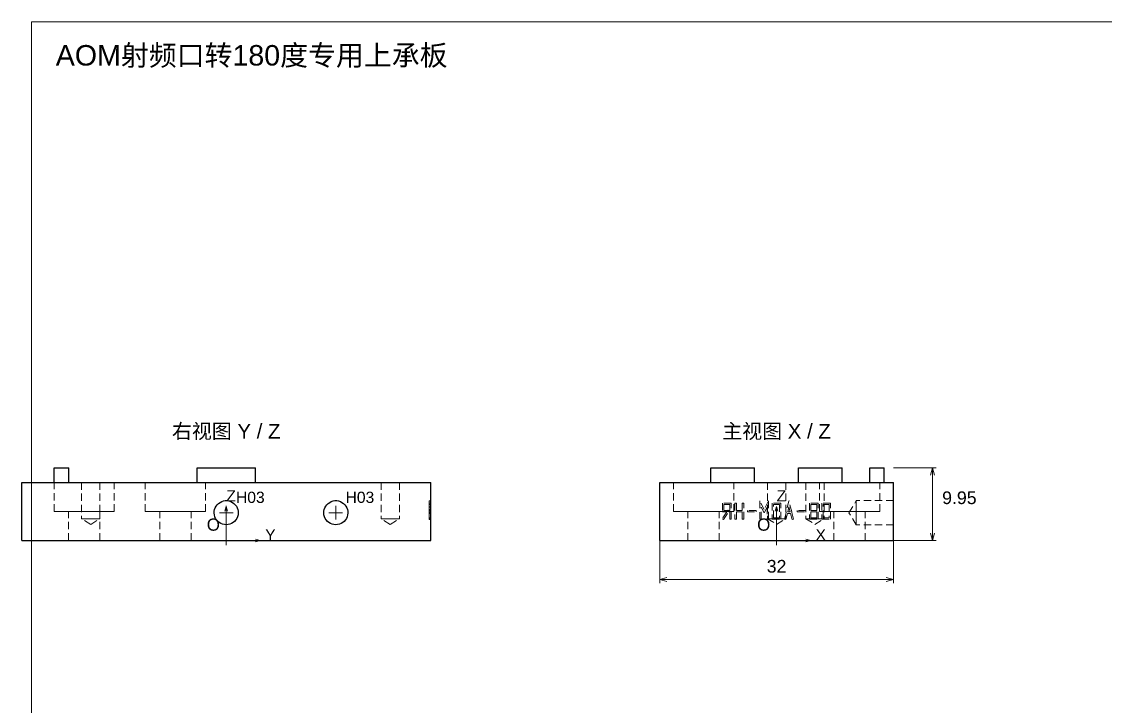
# Paper-space layout '01_三视图' of a CAD drawing. Header units: millimetres. Extents: x 6 to 451, y 8 to 289.
# Drawn here: x 6 to 228.5, y 148.5 to 289 of the extents above; entities that cross this region are included whole.
import ezdxf
from ezdxf.enums import TextEntityAlignment as Align

# ---------------------------------------------------------------- set-up
doc = ezdxf.new("R2010")
doc.units = ezdxf.units.MM
doc.linetypes.add('WP_HIDDEN', pattern=[2.3, 1.5, -0.8])
for name, color, linetype, lineweight in [('ANNOTATIONS', 7, 'CONTINUOUS', 18), ('HIDDEN', 7, 'WP_HIDDEN', 13), ('VISIBLE', 7, 'CONTINUOUS', 25)]:
    doc.layers.add(name, color=color, linetype=linetype, lineweight=lineweight)
doc.styles.add('CJK', font='Arial Unicode.ttf')

psp = doc.layouts.new('01_三视图')

# ---------------------------------------------------------------- linework, layer by layer
at = {"layer": 'ANNOTATIONS'}
for p, q in [((412, 289), (8, 289)), ((8, 289), (8, 8)), ((185, 197.46), (193.8, 197.46)), ((193, 197.46), (192.58, 195.96)), ((193, 182.54), (193, 197.46)), ((193, 197.46), (193.42, 195.96)), ((48, 189.54), (47.72, 188.54)), ((48, 186.84), (48, 189.64)), ((48, 182.54), (48, 189.54)), ((48, 189.54), (48.28, 188.54)), ((70.5, 186.84), (70.5, 189.64)), ((161, 189.54), (160.72, 188.54)), ((161, 182.54), (161, 189.54)), ((161, 189.54), (161.28, 188.54)), ((46.6, 188.24), (49.4, 188.24)), ((69.1, 188.24), (71.9, 188.24)), ((47, 182.54), (49, 182.54)), ((48, 181.54), (48, 183.54)), ((48, 182.54), (55, 182.54)), ((55, 182.54), (54, 182.82)), ((55, 182.54), (54, 182.26)), ((137, 182.54), (137, 173.74)), ((160, 182.54), (162, 182.54)), ((161, 181.54), (161, 183.54)), ((161, 182.54), (168, 182.54)), ((168, 182.54), (167, 182.82)), ((168, 182.54), (167, 182.26)), ((185, 182.54), (185, 173.74)), ((185, 182.54), (193.8, 182.54)), ((193, 182.54), (192.58, 184.04)), ((193, 182.54), (193.42, 184.04)), ((137, 174.54), (138.5, 174.96)), ((137, 174.54), (185, 174.54)), ((137, 174.54), (138.5, 174.12)), ((185, 174.54), (183.5, 174.96)), ((185, 174.54), (183.5, 174.12))]:
    psp.add_line(p, q, dxfattribs=at)
at = {"layer": 'HIDDEN'}
for points in [[(25.01, 194.46), (24.86, 194.46), (24.4, 194.46), (23.66, 194.46), (22.68, 194.46), (21.51, 194.46), (20.2, 194.46), (18.82, 194.46), (17.45, 194.46), (16.14, 194.46), (14.97, 194.46), (13.99, 194.46), (13.25, 194.46), (12.79, 194.46), (12.64, 194.46)], [(12.64, 194.46), (12.64, 194.46), (12.64, 194.46), (12.65, 194.46), (12.65, 194.46), (12.66, 194.46), (12.67, 194.46), (12.68, 194.46), (12.7, 194.46), (12.71, 194.46), (12.73, 194.46), (12.75, 194.46), (12.77, 194.46), (12.8, 194.46), (12.82, 194.46)], [(12.64, 194.46), (12.68, 194.46), (12.79, 194.46), (12.98, 194.46), (13.25, 194.46), (13.59, 194.46), (13.99, 194.46), (14.45, 194.46), (14.97, 194.46), (15.53, 194.46), (16.14, 194.46), (16.78, 194.46), (17.45, 194.46), (18.13, 194.46), (18.82, 194.46)], [(12.64, 188.46), (12.64, 194.46)], [(12.67, 194.46), (15.67, 194.46)], [(12.67, 194.46), (12.82, 194.46)], [(12.82, 194.46), (15.67, 194.46)], [(15.67, 194.46), (15.38, 194.46), (15.09, 194.46), (14.82, 194.46), (14.56, 194.46), (14.31, 194.46), (14.08, 194.46), (13.86, 194.46), (13.66, 194.46), (13.48, 194.46), (13.31, 194.46), (13.16, 194.46), (13.03, 194.46), (12.92, 194.46), (12.82, 194.46)], [(15.67, 194.46), (15.88, 194.46), (16.09, 194.46), (16.3, 194.46), (16.52, 194.46), (16.74, 194.46), (16.97, 194.46), (17.19, 194.46), (17.42, 194.46), (17.65, 194.46), (17.88, 194.46), (18.12, 194.46), (18.35, 194.46), (18.59, 194.46), (18.82, 194.46)], [(25.01, 194.46), (24.94, 194.46), (24.73, 194.46), (24.39, 194.46), (23.93, 194.46), (23.34, 194.46), (22.66, 194.46), (21.89, 194.46), (21.05, 194.46), (20.16, 194.46), (19.24, 194.46), (18.31, 194.46), (17.39, 194.46), (16.51, 194.46), (15.67, 194.46)], [(22.05, 194.46), (22, 194.46), (21.86, 194.46), (21.64, 194.46), (21.34, 194.46), (20.99, 194.46), (20.59, 194.46), (20.17, 194.46), (19.76, 194.46), (19.36, 194.46), (19.01, 194.46), (18.71, 194.46), (18.49, 194.46), (18.35, 194.46), (18.3, 194.46)], [(18.3, 194.46), (18.31, 194.46), (18.35, 194.46), (18.41, 194.46), (18.49, 194.46), (18.59, 194.46), (18.71, 194.46), (18.85, 194.46), (19.01, 194.46), (19.18, 194.46), (19.36, 194.46), (19.56, 194.46), (19.76, 194.46), (19.97, 194.46), (20.17, 194.46)], [(18.3, 194.46), (18.3, 186.96)], [(18.82, 194.46), (19.52, 194.46), (20.2, 194.46), (20.87, 194.46), (21.51, 194.46), (22.12, 194.46), (22.68, 194.46), (23.2, 194.46), (23.66, 194.46), (24.06, 194.46), (24.4, 194.46), (24.67, 194.46), (24.86, 194.46), (24.97, 194.46), (25.01, 194.46)], [(20.17, 194.46), (20.38, 194.46), (20.59, 194.46), (20.79, 194.46), (20.99, 194.46), (21.17, 194.46), (21.34, 194.46), (21.5, 194.46), (21.64, 194.46), (21.76, 194.46), (21.86, 194.46), (21.94, 194.46), (22, 194.46), (22.04, 194.46), (22.05, 194.46)], [(22.05, 194.46), (22.05, 186.96)], [(25.01, 188.46), (25.01, 194.46)], [(43.76, 194.46), (43.61, 194.46), (43.15, 194.46), (42.41, 194.46), (41.43, 194.46), (40.26, 194.46), (38.95, 194.46), (37.57, 194.46), (36.2, 194.46), (34.89, 194.46), (33.72, 194.46), (32.74, 194.46), (32, 194.46), (31.54, 194.46), (31.39, 194.46)], [(31.39, 194.46), (31.43, 194.46), (31.54, 194.46), (31.73, 194.46), (32, 194.46), (32.34, 194.46), (32.74, 194.46), (33.2, 194.46), (33.72, 194.46), (34.28, 194.46), (34.89, 194.46), (35.53, 194.46), (36.2, 194.46), (36.88, 194.46), (37.57, 194.46)], [(31.39, 188.46), (31.39, 194.46)], [(37.57, 194.46), (38.27, 194.46), (38.95, 194.46), (39.62, 194.46), (40.26, 194.46), (40.87, 194.46), (41.43, 194.46), (41.95, 194.46), (42.41, 194.46), (42.81, 194.46), (43.15, 194.46), (43.42, 194.46), (43.61, 194.46), (43.72, 194.46), (43.76, 194.46)], [(37.57, 194.46), (37.93, 194.46), (38.28, 194.46), (38.63, 194.46), (38.97, 194.46), (39.31, 194.46), (39.65, 194.46), (39.98, 194.46), (40.3, 194.46), (40.61, 194.46), (40.91, 194.46), (41.2, 194.46), (41.48, 194.46), (41.75, 194.46), (42, 194.46)], [(42, 194.46), (42.19, 194.46)], [(42, 194.46), (54, 194.46)], [(42, 194.46), (42.01, 194.46), (42.03, 194.46), (42.04, 194.46), (42.05, 194.46), (42.07, 194.46), (42.08, 194.46), (42.09, 194.46), (42.11, 194.46), (42.12, 194.46), (42.13, 194.46), (42.15, 194.46), (42.16, 194.46), (42.17, 194.46), (42.19, 194.46)], [(42.19, 194.46), (54, 194.46)], [(42.19, 194.46), (42.4, 194.46), (42.59, 194.46), (42.77, 194.46), (42.94, 194.46), (43.09, 194.46), (43.23, 194.46), (43.36, 194.46), (43.46, 194.46), (43.55, 194.46), (43.63, 194.46), (43.69, 194.46), (43.73, 194.46), (43.75, 194.46), (43.76, 194.46)], [(43.76, 188.46), (43.76, 194.46)], [(83.55, 194.46), (83.5, 194.46), (83.36, 194.46), (83.14, 194.46), (82.84, 194.46), (82.49, 194.46), (82.09, 194.46), (81.67, 194.46), (81.26, 194.46), (80.86, 194.46), (80.51, 194.46), (80.21, 194.46), (79.99, 194.46), (79.85, 194.46), (79.8, 194.46)], [(79.8, 194.46), (79.81, 194.46), (79.85, 194.46), (79.91, 194.46), (79.99, 194.46), (80.09, 194.46), (80.21, 194.46), (80.35, 194.46), (80.51, 194.46), (80.68, 194.46), (80.86, 194.46), (81.06, 194.46), (81.26, 194.46), (81.47, 194.46), (81.67, 194.46)], [(79.8, 194.46), (79.8, 186.96)], [(81.67, 194.46), (81.88, 194.46), (82.09, 194.46), (82.29, 194.46), (82.49, 194.46), (82.67, 194.46), (82.84, 194.46), (83, 194.46), (83.14, 194.46), (83.26, 194.46), (83.36, 194.46), (83.44, 194.46), (83.5, 194.46), (83.54, 194.46), (83.55, 194.46)], [(83.55, 194.46), (83.55, 186.96)], [(152.19, 194.46), (152.03, 194.46), (151.57, 194.46), (150.84, 194.46), (149.86, 194.46), (148.68, 194.46), (147.38, 194.46), (146, 194.46), (144.62, 194.46), (143.32, 194.46), (142.14, 194.46), (141.16, 194.46), (140.43, 194.46), (139.97, 194.46), (139.81, 194.46)], [(139.81, 194.46), (139.86, 194.46), (140.02, 194.46), (140.27, 194.46), (140.63, 194.46), (141.07, 194.46), (141.59, 194.46), (142.19, 194.46), (142.85, 194.46), (143.57, 194.46), (144.33, 194.46), (145.11, 194.46), (145.91, 194.46), (146.71, 194.46), (147.5, 194.46)], [(139.81, 188.46), (139.81, 194.46)], [(147.5, 194.46), (156.5, 194.46)], [(147.5, 194.46), (151.33, 194.46)], [(147.5, 194.46), (147.84, 194.46), (148.17, 194.46), (148.49, 194.46), (148.81, 194.46), (149.12, 194.46), (149.41, 194.46), (149.7, 194.46), (149.97, 194.46), (150.24, 194.46), (150.48, 194.46), (150.72, 194.46), (150.94, 194.46), (151.14, 194.46), (151.33, 194.46)], [(151.33, 194.46), (151.44, 194.46), (151.55, 194.46), (151.65, 194.46), (151.74, 194.46), (151.83, 194.46), (151.9, 194.46), (151.97, 194.46), (152.03, 194.46), (152.08, 194.46), (152.12, 194.46), (152.15, 194.46), (152.17, 194.46), (152.18, 194.46), (152.19, 194.46)], [(151.33, 194.46), (156.5, 194.46)], [(152.19, 188.46), (152.19, 194.46)], [(159.12, 194.46), (159.17, 194.46), (159.31, 194.46), (159.53, 194.46), (159.83, 194.46), (160.19, 194.46), (160.58, 194.46), (161, 194.46), (161.42, 194.46), (161.81, 194.46), (162.17, 194.46), (162.47, 194.46), (162.69, 194.46), (162.83, 194.46), (162.88, 194.46)], [(159.12, 194.46), (159.12, 186.96)], [(162.88, 194.46), (162.88, 186.96)], [(165.5, 194.46), (174.5, 194.46)], [(165.5, 194.46), (170.67, 194.46)], [(167, 194.46), (167.05, 194.46), (167.19, 194.46), (167.41, 194.46), (167.71, 194.46), (168.06, 194.46), (168.46, 194.46), (168.87, 194.46), (169.29, 194.46), (169.69, 194.46), (170.04, 194.46), (170.34, 194.46), (170.56, 194.46), (170.7, 194.46), (170.75, 194.46)], [(167, 194.46), (167, 186.96)], [(182.19, 194.46), (182.03, 194.46), (181.57, 194.46), (180.84, 194.46), (179.86, 194.46), (178.68, 194.46), (177.38, 194.46), (176, 194.46), (174.62, 194.46), (173.32, 194.46), (172.14, 194.46), (171.16, 194.46), (170.43, 194.46), (169.97, 194.46), (169.81, 194.46)], [(169.81, 194.46), (169.82, 194.46), (169.83, 194.46), (169.85, 194.46), (169.88, 194.46), (169.92, 194.46), (169.97, 194.46), (170.03, 194.46), (170.1, 194.46), (170.17, 194.46), (170.26, 194.46), (170.35, 194.46), (170.45, 194.46), (170.56, 194.46), (170.67, 194.46)], [(180.12, 194.46), (179.31, 194.46), (178.42, 194.46), (177.45, 194.46), (176.45, 194.46), (175.43, 194.46), (174.43, 194.46), (173.47, 194.46), (172.58, 194.46), (171.79, 194.46), (171.1, 194.46), (170.55, 194.46), (170.14, 194.46), (169.9, 194.46), (169.81, 194.46)], [(169.81, 188.46), (169.81, 194.46)], [(170.67, 194.46), (174.5, 194.46)], [(170.67, 194.46), (170.86, 194.46), (171.06, 194.46), (171.28, 194.46), (171.52, 194.46), (171.76, 194.46), (172.03, 194.46), (172.3, 194.46), (172.59, 194.46), (172.88, 194.46), (173.19, 194.46), (173.51, 194.46), (173.83, 194.46), (174.16, 194.46), (174.5, 194.46)], [(170.75, 194.46), (170.75, 186.96)], [(174.5, 194.46), (175.29, 194.46), (176.09, 194.46), (176.89, 194.46), (177.67, 194.46), (178.43, 194.46), (179.15, 194.46), (179.81, 194.46), (180.41, 194.46), (180.93, 194.46), (181.37, 194.46), (181.73, 194.46), (181.98, 194.46), (182.14, 194.46), (182.19, 194.46)], [(180.12, 194.46), (183.12, 194.46)], [(180.12, 194.46), (180.32, 194.46)], [(180.32, 194.46), (180.31, 194.46), (180.3, 194.46), (180.28, 194.46), (180.27, 194.46), (180.25, 194.46), (180.24, 194.46), (180.23, 194.46), (180.21, 194.46), (180.2, 194.46), (180.18, 194.46), (180.17, 194.46), (180.15, 194.46), (180.14, 194.46), (180.12, 194.46)], [(182.19, 194.46), (182.18, 194.46), (182.15, 194.46), (182.1, 194.46), (182.03, 194.46), (181.94, 194.46), (181.83, 194.46), (181.7, 194.46), (181.56, 194.46), (181.39, 194.46), (181.21, 194.46), (181.01, 194.46), (180.8, 194.46), (180.57, 194.46), (180.32, 194.46)], [(180.32, 194.46), (183.12, 194.46)], [(182.19, 188.46), (182.19, 194.46)], [(89.7, 190.67), (89.7, 188.87)], [(89.7, 190.67), (89.7, 186.89)], [(90, 190.67), (89.7, 190.67)], [(90, 190.66), (89.7, 190.66)], [(89.7, 190.66), (89.7, 188.39)], [(90, 190.19), (89.7, 190.19)], [(89.7, 190.19), (89.7, 186.89)], [(89.7, 190.19), (89.7, 188.69)], [(89.7, 190.19), (89.7, 188.39)], [(89.7, 187.19), (89.7, 189.89)], [(90, 189.89), (89.7, 189.89)], [(89.7, 189.89), (89.7, 188.69)], [(89.7, 188.39), (89.7, 189.42)], [(90, 189.42), (89.7, 189.42)], [(89.7, 186.89), (89.7, 189.4)], [(89.7, 189.4), (89.7, 188.2)], [(90, 189.4), (89.7, 189.4)], [(90, 186.89), (90, 190.67)], [(90, 190.67), (90, 188.87)], [(90, 188.39), (90, 190.66)], [(90, 186.89), (90, 190.19)], [(90, 190.19), (90, 188.39)], [(90, 190.19), (90, 188.69)], [(90, 189.89), (90, 187.19)], [(90, 188.69), (90, 189.89)], [(90, 188.39), (90, 189.42)], [(90, 186.89), (90, 189.4)], [(90, 189.4), (90, 188.2)], [(151.7, 190.19), (149.9, 190.19)], [(149.9, 190.19), (149.9, 188.39)], [(150.2, 188.69), (150.2, 189.89)], [(150.2, 189.89), (151.4, 189.89)], [(151.4, 189.89), (151.4, 188.69)], [(151.7, 186.89), (151.7, 190.19)], [(152.75, 190.19), (152.45, 190.19)], [(152.45, 190.19), (152.45, 186.89)], [(152.75, 188.69), (152.75, 190.19)], [(154.25, 190.19), (153.95, 190.19)], [(153.95, 190.19), (153.95, 188.69)], [(154.25, 186.89), (154.25, 190.19)], [(158.45, 188.87), (157.55, 190.67)], [(157.55, 190.67), (157.55, 186.89)], [(157.85, 186.89), (157.85, 189.4)], [(157.85, 189.4), (158.45, 188.2)], [(159.35, 190.67), (158.45, 188.87)], [(158.45, 188.2), (159.05, 189.4)], [(159.05, 189.4), (159.05, 186.89)], [(159.35, 186.89), (159.35, 190.67)], [(161.9, 190.19), (160.1, 190.19)], [(160.1, 190.19), (160.1, 186.89)], [(160.4, 187.19), (160.4, 189.89)], [(160.4, 189.89), (161.6, 189.89)], [(161.6, 189.89), (161.6, 187.19)], [(161.9, 186.89), (161.9, 190.19)], [(163.55, 190.66), (162.98, 188.39)], [(163.29, 188.39), (163.55, 189.42)], [(164.12, 188.39), (163.55, 190.66)], [(163.55, 189.42), (163.81, 188.39)], [(169.55, 190.19), (167.75, 190.19)], [(167.75, 190.19), (167.75, 186.89)], [(168.05, 189.89), (169.25, 189.89)], [(168.05, 188.69), (168.05, 189.89)], [(169.25, 189.89), (169.25, 188.69)], [(169.55, 186.89), (169.55, 190.19)], [(172.1, 190.19), (170.3, 190.19)], [(170.3, 190.19), (170.3, 186.89)], [(170.6, 187.19), (170.6, 189.89)], [(170.6, 189.89), (171.8, 189.89)], [(171.8, 189.89), (171.8, 187.19)], [(172.1, 186.89), (172.1, 190.19)], [(175.86, 188.24), (177.35, 190.71)], [(177.35, 185.76), (177.35, 185.82), (177.35, 186.01), (177.35, 186.3), (177.35, 186.69), (177.35, 187.16), (177.35, 187.69), (177.35, 188.24), (177.35, 188.79), (177.35, 189.31), (177.35, 189.78), (177.35, 190.17), (177.35, 190.47), (177.35, 190.65), (177.35, 190.71)], [(185, 190.71), (177.35, 190.71)], [(185, 185.76), (185, 185.82), (185, 186.01), (185, 186.3), (185, 186.69), (185, 187.16), (185, 187.69), (185, 188.24), (185, 188.79), (185, 189.31), (185, 189.78), (185, 190.17), (185, 190.47), (185, 190.65), (185, 190.71)], [(25.01, 188.46), (24.86, 188.46), (24.4, 188.46), (23.66, 188.46), (22.68, 188.46), (21.51, 188.46), (20.2, 188.46), (18.82, 188.46), (17.45, 188.46), (16.14, 188.46), (14.97, 188.46), (13.99, 188.46), (13.25, 188.46), (12.79, 188.46), (12.64, 188.46)], [(12.64, 188.46), (12.68, 188.46), (12.79, 188.46), (12.98, 188.46), (13.25, 188.46), (13.59, 188.46), (13.99, 188.46), (14.45, 188.46), (14.97, 188.46), (15.53, 188.46), (16.14, 188.46), (16.78, 188.46), (17.45, 188.46), (18.13, 188.46), (18.82, 188.46)], [(22.05, 188.46), (21.97, 188.46), (21.73, 188.46), (21.35, 188.46), (20.84, 188.46), (20.22, 188.46), (19.54, 188.46), (18.82, 188.46), (18.11, 188.46), (17.43, 188.46), (16.81, 188.46), (16.3, 188.46), (15.92, 188.46), (15.68, 188.46), (15.6, 188.46)], [(15.6, 188.46), (15.62, 188.46), (15.68, 188.46), (15.78, 188.46), (15.92, 188.46), (16.09, 188.46), (16.3, 188.46), (16.54, 188.46), (16.81, 188.46), (17.11, 188.46), (17.43, 188.46), (17.76, 188.46), (18.11, 188.46), (18.46, 188.46), (18.82, 188.46)], [(15.6, 182.54), (15.6, 188.46)], [(22.05, 186.96), (22, 186.96), (21.86, 186.96), (21.64, 186.96), (21.34, 186.96), (20.99, 186.96), (20.59, 186.96), (20.17, 186.96), (19.76, 186.96), (19.36, 186.96), (19.01, 186.96), (18.71, 186.96), (18.49, 186.96), (18.35, 186.96), (18.3, 186.96)], [(18.3, 186.96), (18.31, 186.96), (18.35, 186.96), (18.41, 186.96), (18.49, 186.96), (18.59, 186.96), (18.71, 186.96), (18.85, 186.96), (19.01, 186.96), (19.18, 186.96), (19.36, 186.96), (19.56, 186.96), (19.76, 186.96), (19.97, 186.96), (20.17, 186.96)], [(20.17, 185.84), (18.3, 186.96)], [(18.82, 188.46), (19.19, 188.46), (19.54, 188.46), (19.89, 188.46), (20.22, 188.46), (20.54, 188.46), (20.84, 188.46), (21.11, 188.46), (21.35, 188.46), (21.56, 188.46), (21.73, 188.46), (21.87, 188.46), (21.97, 188.46), (22.03, 188.46), (22.05, 188.46)], [(18.82, 188.46), (19.52, 188.46), (20.2, 188.46), (20.87, 188.46), (21.51, 188.46), (22.12, 188.46), (22.68, 188.46), (23.2, 188.46), (23.66, 188.46), (24.06, 188.46), (24.4, 188.46), (24.67, 188.46), (24.86, 188.46), (24.97, 188.46), (25.01, 188.46)], [(20.17, 186.96), (20.38, 186.96), (20.59, 186.96), (20.79, 186.96), (20.99, 186.96), (21.17, 186.96), (21.34, 186.96), (21.5, 186.96), (21.64, 186.96), (21.76, 186.96), (21.86, 186.96), (21.94, 186.96), (22, 186.96), (22.04, 186.96), (22.05, 186.96)], [(20.17, 185.84), (22.05, 186.96)], [(22.05, 182.54), (22.05, 188.46)], [(43.76, 188.46), (43.61, 188.46), (43.15, 188.46), (42.41, 188.46), (41.43, 188.46), (40.26, 188.46), (38.95, 188.46), (37.57, 188.46), (36.2, 188.46), (34.89, 188.46), (33.72, 188.46), (32.74, 188.46), (32, 188.46), (31.54, 188.46), (31.39, 188.46)], [(31.39, 188.46), (31.43, 188.46), (31.54, 188.46), (31.73, 188.46), (32, 188.46), (32.34, 188.46), (32.74, 188.46), (33.2, 188.46), (33.72, 188.46), (34.28, 188.46), (34.89, 188.46), (35.53, 188.46), (36.2, 188.46), (36.88, 188.46), (37.57, 188.46)], [(40.8, 188.46), (40.72, 188.46), (40.48, 188.46), (40.1, 188.46), (39.59, 188.46), (38.97, 188.46), (38.29, 188.46), (37.57, 188.46), (36.86, 188.46), (36.18, 188.46), (35.56, 188.46), (35.05, 188.46), (34.67, 188.46), (34.43, 188.46), (34.35, 188.46)], [(34.35, 188.46), (34.37, 188.46), (34.43, 188.46), (34.53, 188.46), (34.67, 188.46), (34.84, 188.46), (35.05, 188.46), (35.29, 188.46), (35.56, 188.46), (35.86, 188.46), (36.18, 188.46), (36.51, 188.46), (36.86, 188.46), (37.21, 188.46), (37.57, 188.46)], [(34.35, 182.54), (34.35, 188.46)], [(37.57, 188.46), (38.27, 188.46), (38.95, 188.46), (39.62, 188.46), (40.26, 188.46), (40.87, 188.46), (41.43, 188.46), (41.95, 188.46), (42.41, 188.46), (42.81, 188.46), (43.15, 188.46), (43.42, 188.46), (43.61, 188.46), (43.72, 188.46), (43.76, 188.46)], [(37.57, 188.46), (37.94, 188.46), (38.29, 188.46), (38.64, 188.46), (38.97, 188.46), (39.29, 188.46), (39.59, 188.46), (39.86, 188.46), (40.1, 188.46), (40.31, 188.46), (40.48, 188.46), (40.62, 188.46), (40.72, 188.46), (40.78, 188.46), (40.8, 188.46)], [(40.8, 182.54), (40.8, 188.46)], [(83.55, 186.96), (83.5, 186.96), (83.36, 186.96), (83.14, 186.96), (82.84, 186.96), (82.49, 186.96), (82.09, 186.96), (81.67, 186.96), (81.26, 186.96), (80.86, 186.96), (80.51, 186.96), (80.21, 186.96), (79.99, 186.96), (79.85, 186.96), (79.8, 186.96)], [(79.8, 186.96), (79.81, 186.96), (79.85, 186.96), (79.91, 186.96), (79.99, 186.96), (80.09, 186.96), (80.21, 186.96), (80.35, 186.96), (80.51, 186.96), (80.68, 186.96), (80.86, 186.96), (81.06, 186.96), (81.26, 186.96), (81.47, 186.96), (81.67, 186.96)], [(81.67, 185.84), (79.8, 186.96)], [(81.67, 185.84), (83.55, 186.96)], [(81.67, 186.96), (81.88, 186.96), (82.09, 186.96), (82.29, 186.96), (82.49, 186.96), (82.67, 186.96), (82.84, 186.96), (83, 186.96), (83.14, 186.96), (83.26, 186.96), (83.36, 186.96), (83.44, 186.96), (83.5, 186.96), (83.54, 186.96), (83.55, 186.96)], [(90, 188.87), (89.7, 188.87)], [(89.7, 188.75), (89.7, 188.69)], [(90, 188.75), (89.7, 188.75)], [(90, 188.69), (89.7, 188.69)], [(89.7, 188.39), (89.7, 188.69)], [(90, 188.39), (89.7, 188.39)], [(89.7, 188.39), (89.7, 188.26)], [(89.7, 187.19), (89.7, 188.39)], [(89.7, 186.89), (89.7, 188.39)], [(89.7, 186.83), (89.7, 188.39)], [(89.7, 188.39), (89.7, 187)], [(89.7, 188.26), (89.7, 186.93)], [(90, 188.26), (89.7, 188.26)], [(90, 188.2), (89.7, 188.2)], [(89.7, 186.86), (89.7, 188.09)], [(90, 188.09), (89.7, 188.09)], [(90, 187.19), (89.7, 187.19)], [(89.7, 187), (89.7, 186.83)], [(90, 187), (89.7, 187)], [(89.7, 186.93), (89.7, 186.86)], [(90, 186.93), (89.7, 186.93)], [(90, 188.69), (90, 188.75)], [(90, 188.69), (90, 188.39)], [(90, 188.39), (90, 187)], [(90, 186.83), (90, 188.39)], [(90, 188.39), (90, 186.89)], [(90, 188.39), (90, 188.26)], [(90, 187.19), (90, 188.39)], [(90, 188.26), (90, 186.93)], [(90, 186.86), (90, 188.09)], [(90, 187), (90, 186.83)], [(90, 186.93), (90, 186.86)], [(152.19, 188.46), (152.03, 188.46), (151.57, 188.46), (150.84, 188.46), (149.86, 188.46), (148.68, 188.46), (147.38, 188.46), (146, 188.46), (144.62, 188.46), (143.32, 188.46), (142.14, 188.46), (141.16, 188.46), (140.43, 188.46), (139.97, 188.46), (139.81, 188.46)], [(149.22, 188.46), (149.14, 188.46), (148.91, 188.46), (148.52, 188.46), (148.01, 188.46), (147.4, 188.46), (146.72, 188.46), (146, 188.46), (145.28, 188.46), (144.6, 188.46), (143.99, 188.46), (143.48, 188.46), (143.09, 188.46), (142.86, 188.46), (142.78, 188.46)], [(142.78, 182.54), (142.78, 188.46)], [(149.22, 182.54), (149.22, 188.46)], [(150.81, 188.39), (149.84, 187)], [(149.84, 187), (150.09, 186.83)], [(149.9, 188.39), (150.81, 188.39)], [(150.09, 186.83), (151.18, 188.39)], [(151.02, 188.69), (150.2, 188.69)], [(151.06, 188.75), (151.02, 188.69)], [(151.15, 188.69), (151.06, 188.75)], [(151.4, 188.69), (151.15, 188.69)], [(151.18, 188.39), (151.4, 188.39)], [(151.4, 188.39), (151.4, 186.89)], [(153.95, 188.69), (152.75, 188.69)], [(152.75, 186.89), (152.75, 188.39)], [(152.75, 188.39), (153.95, 188.39)], [(153.95, 188.39), (153.95, 186.89)], [(156.8, 188.69), (155, 188.69)], [(155, 188.69), (155, 188.39)], [(155, 188.39), (156.8, 188.39)], [(156.8, 188.39), (156.8, 188.69)], [(159.12, 186.96), (159.17, 186.96), (159.31, 186.96), (159.53, 186.96), (159.83, 186.96), (160.19, 186.96), (160.58, 186.96), (161, 186.96), (161.42, 186.96), (161.81, 186.96), (162.17, 186.96), (162.47, 186.96), (162.69, 186.96), (162.83, 186.96), (162.88, 186.96)], [(159.12, 186.96), (161, 185.84)], [(161.6, 187.19), (160.4, 187.19)], [(161, 185.84), (162.88, 186.96)], [(162.95, 188.26), (162.62, 186.93)], [(162.62, 186.93), (162.91, 186.86)], [(162.91, 186.86), (163.22, 188.09)], [(162.98, 188.39), (162.95, 188.39)], [(162.95, 188.39), (162.95, 188.26)], [(163.22, 188.09), (163.88, 188.09)], [(163.81, 188.39), (163.29, 188.39)], [(163.88, 188.09), (164.19, 186.86)], [(164.15, 188.39), (164.12, 188.39)], [(164.15, 188.26), (164.15, 188.39)], [(164.48, 186.93), (164.15, 188.26)], [(164.19, 186.86), (164.48, 186.93)], [(167, 188.69), (165.2, 188.69)], [(165.2, 188.69), (165.2, 188.39)], [(165.2, 188.39), (167, 188.39)], [(167, 188.39), (167, 188.69)], [(167, 186.96), (167.05, 186.96), (167.19, 186.96), (167.41, 186.96), (167.71, 186.96), (168.06, 186.96), (168.46, 186.96), (168.87, 186.96), (169.29, 186.96), (169.69, 186.96), (170.04, 186.96), (170.34, 186.96), (170.56, 186.96), (170.7, 186.96), (170.75, 186.96)], [(167, 186.96), (168.87, 185.84)], [(169.25, 188.69), (168.05, 188.69)], [(168.05, 187.19), (168.05, 188.39)], [(168.05, 188.39), (169.25, 188.39)], [(169.25, 187.19), (168.05, 187.19)], [(168.87, 185.84), (170.75, 186.96)], [(169.25, 188.39), (169.25, 187.19)], [(182.19, 188.46), (182.03, 188.46), (181.57, 188.46), (180.84, 188.46), (179.86, 188.46), (178.68, 188.46), (177.38, 188.46), (176, 188.46), (174.62, 188.46), (173.32, 188.46), (172.14, 188.46), (171.16, 188.46), (170.43, 188.46), (169.97, 188.46), (169.81, 188.46)], [(171.8, 187.19), (170.6, 187.19)], [(179.22, 188.46), (179.14, 188.46), (178.91, 188.46), (178.52, 188.46), (178.01, 188.46), (177.4, 188.46), (176.72, 188.46), (176, 188.46), (175.28, 188.46), (174.6, 188.46), (173.99, 188.46), (173.48, 188.46), (173.09, 188.46), (172.86, 188.46), (172.78, 188.46)], [(172.78, 182.54), (172.78, 188.46)], [(177.35, 185.76), (175.86, 188.24)], [(179.22, 182.54), (179.22, 188.46)], [(90, 186.89), (89.7, 186.89)], [(90, 186.86), (89.7, 186.86)], [(90, 186.83), (89.7, 186.83)], [(151.4, 186.89), (151.7, 186.89)], [(152.45, 186.89), (152.75, 186.89)], [(153.95, 186.89), (154.25, 186.89)], [(157.55, 186.89), (157.85, 186.89)], [(159.05, 186.89), (159.35, 186.89)], [(160.1, 186.89), (161.9, 186.89)], [(167.75, 186.89), (169.55, 186.89)], [(170.3, 186.89), (172.1, 186.89)], [(185, 185.76), (177.35, 185.76)], [(22.05, 182.54), (21.97, 182.54), (21.73, 182.54), (21.35, 182.54), (20.84, 182.54), (20.22, 182.54), (19.54, 182.54), (18.82, 182.54), (18.11, 182.54), (17.43, 182.54), (16.81, 182.54), (16.3, 182.54), (15.92, 182.54), (15.68, 182.54), (15.6, 182.54)], [(15.6, 182.54), (15.62, 182.54), (15.68, 182.54), (15.78, 182.54), (15.92, 182.54), (16.09, 182.54), (16.3, 182.54), (16.54, 182.54), (16.81, 182.54), (17.11, 182.54), (17.43, 182.54), (17.76, 182.54), (18.11, 182.54), (18.46, 182.54), (18.82, 182.54)], [(18.82, 182.54), (19.19, 182.54), (19.54, 182.54), (19.89, 182.54), (20.22, 182.54), (20.54, 182.54), (20.84, 182.54), (21.11, 182.54), (21.35, 182.54), (21.56, 182.54), (21.73, 182.54), (21.87, 182.54), (21.97, 182.54), (22.03, 182.54), (22.05, 182.54)], [(40.8, 182.54), (40.72, 182.54), (40.48, 182.54), (40.1, 182.54), (39.59, 182.54), (38.97, 182.54), (38.29, 182.54), (37.57, 182.54), (36.86, 182.54), (36.18, 182.54), (35.56, 182.54), (35.05, 182.54), (34.67, 182.54), (34.43, 182.54), (34.35, 182.54)], [(34.35, 182.54), (34.37, 182.54), (34.43, 182.54), (34.53, 182.54), (34.67, 182.54), (34.84, 182.54), (35.05, 182.54), (35.29, 182.54), (35.56, 182.54), (35.86, 182.54), (36.18, 182.54), (36.51, 182.54), (36.86, 182.54), (37.21, 182.54), (37.57, 182.54)], [(37.57, 182.54), (37.94, 182.54), (38.29, 182.54), (38.64, 182.54), (38.97, 182.54), (39.29, 182.54), (39.59, 182.54), (39.86, 182.54), (40.1, 182.54), (40.31, 182.54), (40.48, 182.54), (40.62, 182.54), (40.72, 182.54), (40.78, 182.54), (40.8, 182.54)], [(149.22, 182.54), (149.14, 182.54), (148.91, 182.54), (148.52, 182.54), (148.01, 182.54), (147.4, 182.54), (146.72, 182.54), (146, 182.54), (145.28, 182.54), (144.6, 182.54), (143.99, 182.54), (143.48, 182.54), (143.09, 182.54), (142.86, 182.54), (142.78, 182.54)], [(179.22, 182.54), (179.14, 182.54), (178.91, 182.54), (178.52, 182.54), (178.01, 182.54), (177.4, 182.54), (176.72, 182.54), (176, 182.54), (175.28, 182.54), (174.6, 182.54), (173.99, 182.54), (173.48, 182.54), (173.09, 182.54), (172.86, 182.54), (172.78, 182.54)]]:
    psp.add_lwpolyline(points, dxfattribs=at)
at = {"layer": 'VISIBLE'}
for points in [[(12.67, 194.46), (12.67, 197.46)], [(12.67, 197.46), (15.67, 197.46)], [(15.67, 194.46), (15.67, 197.46)], [(42, 194.46), (42, 197.46)], [(42, 197.46), (54, 197.46)], [(54, 194.46), (54, 197.46)], [(147.5, 197.46), (156.5, 197.46)], [(147.5, 194.46), (147.5, 197.46)], [(156.5, 194.46), (156.5, 197.46)], [(165.5, 194.46), (165.5, 197.46)], [(165.5, 197.46), (174.5, 197.46)], [(174.5, 194.46), (174.5, 197.46)], [(180.12, 194.46), (180.12, 197.46)], [(180.12, 197.46), (183.12, 197.46)], [(183.12, 194.46), (183.12, 197.46)], [(6, 194.46), (90, 194.46)], [(6, 182.54), (6, 194.46)], [(90, 182.54), (90, 194.46)], [(137, 194.46), (185, 194.46)], [(137, 182.54), (137, 194.46)], [(185, 182.54), (185, 194.46)], [(48, 185.76), (47.62, 185.79), (47.25, 185.88), (46.9, 186.02), (46.58, 186.21), (46.28, 186.45), (46.03, 186.74), (45.83, 187.06), (45.67, 187.4), (45.57, 187.77), (45.53, 188.14), (45.54, 188.52), (45.61, 188.89), (45.74, 189.25), (45.92, 189.58), (46.15, 189.88), (46.43, 190.15), (46.74, 190.36), (47.07, 190.53), (47.44, 190.65), (47.81, 190.71), (48.19, 190.71), (48.56, 190.65), (48.93, 190.53), (49.26, 190.36), (49.57, 190.15), (49.85, 189.88), (50.08, 189.58), (50.26, 189.25), (50.39, 188.89), (50.46, 188.52), (50.47, 188.14), (50.43, 187.77), (50.33, 187.4), (50.17, 187.06), (49.97, 186.74), (49.72, 186.45), (49.42, 186.21), (49.1, 186.02), (48.75, 185.88), (48.38, 185.79), (48, 185.76)], [(70.5, 185.76), (70.12, 185.79), (69.75, 185.88), (69.4, 186.02), (69.08, 186.21), (68.78, 186.45), (68.53, 186.74), (68.33, 187.06), (68.17, 187.4), (68.07, 187.77), (68.03, 188.14), (68.04, 188.52), (68.11, 188.89), (68.24, 189.25), (68.42, 189.58), (68.65, 189.88), (68.93, 190.15), (69.24, 190.36), (69.57, 190.53), (69.94, 190.65), (70.31, 190.71), (70.69, 190.71), (71.06, 190.65), (71.43, 190.53), (71.76, 190.36), (72.07, 190.15), (72.35, 189.88), (72.58, 189.58), (72.76, 189.25), (72.89, 188.89), (72.96, 188.52), (72.97, 188.14), (72.93, 187.77), (72.83, 187.4), (72.67, 187.06), (72.47, 186.74), (72.22, 186.45), (71.92, 186.21), (71.6, 186.02), (71.25, 185.88), (70.88, 185.79), (70.5, 185.76)], [(6, 182.54), (90, 182.54)], [(137, 182.54), (185, 182.54)]]:
    psp.add_lwpolyline(points, dxfattribs=at)

# ---------------------------------------------------------------- texts
at = {"layer": 'ANNOTATIONS', "style": 'CJK'}
for s, height, p in [('AOM射频口转180度专用上承板', 4.2, (13, 280)), ('Z', 2.3, (48, 190.54)), ('H03', 2.3, (50, 190.24)), ('H03', 2.3, (72.5, 190.24)), ('Z', 2.3, (161, 190.54)), ('9.95', 2.6, (195, 190)), ('O', 2.5, (44, 184.54)), ('O', 2.5, (157, 184.54)), ('Y', 2.3, (56, 182.54)), ('X', 2.3, (169, 182.54))]:
    psp.add_text(s, height=height, dxfattribs=at).set_placement(p)
for s, height, p in [('右视图 Y / Z', 3, (48, 203.46)), ('主视图 X / Z', 3, (161, 203.46)), ('32', 2.6, (161, 175.94))]:
    psp.add_text(s, height=height, dxfattribs=at).set_placement(p, align=Align.CENTER)

doc.saveas('drawing.dxf')
